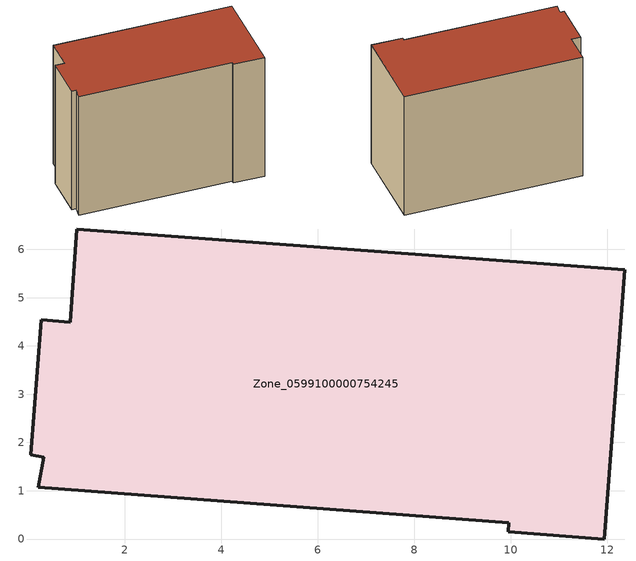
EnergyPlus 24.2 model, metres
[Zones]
Zone_0599100000754245
 floor ground (C_G): 0.87,4.49 1.01,6.42 12.36,5.58 11.94,0 9.94,0.15 9.96,0.34 0.2,1.07 0.32,1.69 0.05,1.74 0.27,4.54 z0
 wall outside (C_F): 1.01,6.42 0.87,4.49 0.27,4.54 0.05,1.74 0.32,1.69 0.2,1.07 9.96,0.34 9.94,0.15 11.94,0 12.36,5.58 1.01,6.42 z0:8.74
 roof outside (C_R): 0.2,1.07 9.96,0.34 9.94,0.15 11.94,0 12.36,5.58 1.01,6.42 0.87,4.49 0.27,4.54 0.05,1.74 0.32,1.69 z8.74
[BUILDING]
Pand.0599100000754245: North Axis=0; Terrain=City; Loads Convergence Tolerance Value=0.04; Temperature Convergence Tolerance Value=0.4; Solar Distribution=FullExterior; Maximum Number of Warmup Days=25; Minimum Number of Warmup Days=1
[Site:Location]
Rotterdam.The.Hague.AP_ZH_NLD Design_Conditions: Latitude=51.96; Longitude=4.45; Time Zone=1; Elevation=-4.5
[SITE:GROUNDTEMPERATURE:BUILDINGSURFACE]
18, 18, 18, 18, 18, 18, 18, 18, 18, 18, 18, 18
[MATERIAL] Thermal Absorptance=0.9; Solar Absorptance=0.7; Visible Absorptance=0.7
Name | Roughness | Thickness | Conductivity | Density | Specific Heat
G.TI.2006-2014 | MediumSmooth | 0.15 | 0.06 | 540 | 1210
F.TI.2006-2014 | Rough | 0.3 | 0.12 | 1920 | 840
R.TI.2006-2014 | MediumRough | 0.2 | 0.08 | 1500 | 1000
[CONSTRUCTION]
C_G: G.TI.2006-2014
C_F: F.TI.2006-2014
C_R: R.TI.2006-2014
[ZONE]
Zone_0599100000754245: Type=1; Multiplier=1; Ceiling Height=Autocalculate; Volume=Autocalculate; Floor Area=autocalculate; Part of Total Floor Area=Yes
[ZONEINFILTRATION:DESIGNFLOWRATE]
Infil_Zone_0599100000754245: Zone or ZoneList or Space or SpaceList=Zone_0599100000754245; Schedule=AlwaysOn; Design Flow Rate Calculation Method=Flow/Area; Flow Rate per Floor Area=0.0015; Constant Term Coefficient=1; Temperature Term Coefficient=0; Velocity Term Coefficient=0; Velocity Squared Term Coefficient=0
[HVACTEMPLATE:ZONE:IDEALLOADSAIRSYSTEM]
Zone_0599100000754245: Maximum Heating Supply Air Temperature=50; Minimum Cooling Supply Air Temperature=13; Maximum Heating Supply Air Humidity Ratio=0.0156; Minimum Cooling Supply Air Humidity Ratio=0.0077; Heating Limit=NoLimit; Cooling Limit=NoLimit; Dehumidification Control Type=ConstantSensibleHeatRatio; Cooling Sensible Heat Ratio=0.7; Dehumidification Setpoint=60; Humidification Control Type=None; Humidification Setpoint=30; Outdoor Air Method=None; Outdoor Air Flow Rate per Person=0.00944; Outdoor Air Flow Rate per Zone Floor Area=0; Outdoor Air Flow Rate per Zone=0; Demand Controlled Ventilation Type=None; Outdoor Air Economizer Type=NoEconomizer; Heat Recovery Type=None; Sensible Heat Recovery Effectiveness=0.7; Latent Heat Recovery Effectiveness=0.65
[ZONECONTROL:THERMOSTAT]
ThermostatControl_Zone_0599100000754245: Zone or ZoneList=Zone_0599100000754245; Control Type Schedule=DualSetpointControlType; Control 1=Thermostat_Zone_0599100000754245; Temperature Difference Between Cutout And Setpoint=0
[THERMOSTATSETPOINT:DUALSETPOINT]
Thermostat_Zone_0599100000754245: Heating Setpoint Temperature Schedule=HeatingSetpoint_Zone_0599100000754245; Cooling Setpoint Temperature Schedule=CoolingSetpoint_Zone_0599100000754245
[SCHEDULE:COMPACT]
HeatingSetpoint_Zone_0599100000754245: Through: 12/31, For: AllDays, Until: 24:00, 21
CoolingSetpoint_Zone_0599100000754245: Through: 12/31, For: AllDays, Until: 24:00, 24
DualSetpointControlType: Through: 12/31, For: AllDays, Until: 24:00, 4
AlwaysOn: Through: 12/31, For: AllDays, Until: 24:00, 1
